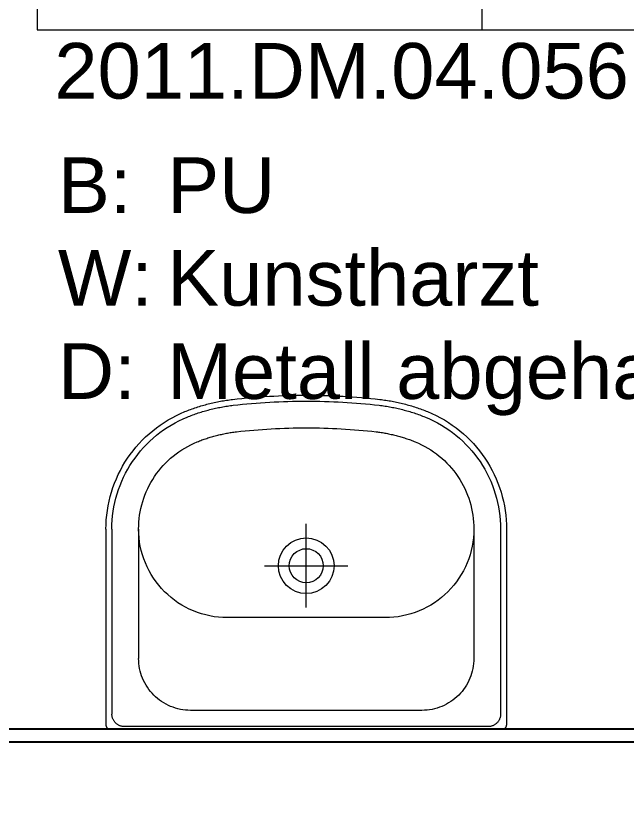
# Model space of a CAD drawing. Header units: millimetres. Extents: x -5 to 111, y -3 to 86.
# Drawn here: x 17.785 to 18.608, y 41.932 to 43.011 of the extents above; entities that cross this region are included whole.
import ezdxf

# ---------------------------------------------------------------- set-up
doc = ezdxf.new("R2010")
doc.units = ezdxf.units.MM
for name, color, linetype, lineweight in [('A1I4----E-', 92, 'Continuous', 25), ('A1M11---E-', 3, 'Continuous', 25), ('A1Z21---E-', 210, 'Continuous', 18), ('A1Z29---T-', 5, 'Continuous', 18)]:
    doc.layers.add(name, color=color, linetype=linetype, lineweight=lineweight)
doc.styles.add('ARIAL', font='ARIAL.TTF')

# ---------------------------------------------------------------- blocks, each defined once
blk = doc.blocks.new('BBL Waschtisch')
at = {"layer": 'A1I4----E-', "lineweight": 5}
for p, q in [((-0.2699, 0.2207), (-0.27, 0.2205)), ((-0.27, 0.2205), (-0.27, 0.2202)), ((-0.27, 0.2202), (-0.27, 0.22)), ((-0.27, -0.0445), (-0.27, 0.22)), ((-0.2698, 0.2215), (-0.2699, 0.2212)), ((-0.2699, 0.2212), (-0.2699, 0.221)), ((-0.2699, 0.221), (-0.2699, 0.2207)), ((-0.2697, 0.2217), (-0.2698, 0.2215)), ((-0.2696, 0.2219), (-0.2697, 0.2217)), ((-0.2695, 0.2221), (-0.2696, 0.2219)), ((-0.2694, 0.2224), (-0.2695, 0.2221)), ((-0.2693, 0.2226), (-0.2694, 0.2224)), ((-0.2692, 0.2228), (-0.2693, 0.2226)), ((-0.269, 0.223), (-0.2692, 0.2228)), ((-0.2689, 0.2232), (-0.269, 0.223)), ((-0.2687, 0.2234), (-0.2689, 0.2232)), ((-0.2685, 0.2235), (-0.2687, 0.2234)), ((-0.2684, 0.2237), (-0.2685, 0.2235)), ((-0.2682, 0.2239), (-0.2684, 0.2237)), ((-0.268, 0.224), (-0.2682, 0.2239)), ((-0.2678, 0.2242), (-0.268, 0.224)), ((-0.2676, 0.2243), (-0.2678, 0.2242)), ((-0.2674, 0.2244), (-0.2676, 0.2243)), ((-0.2671, 0.2245), (-0.2674, 0.2244)), ((-0.2669, 0.2246), (-0.2671, 0.2245)), ((-0.2667, 0.2247), (-0.2669, 0.2246)), ((-0.2665, 0.2248), (-0.2667, 0.2247)), ((-0.2662, 0.2249), (-0.2665, 0.2248)), ((-0.266, 0.2249), (-0.2662, 0.2249)), ((-0.2657, 0.2249), (-0.266, 0.2249)), ((-0.2655, 0.225), (-0.2657, 0.2249)), ((-0.2652, 0.225), (-0.2655, 0.225)), ((-0.265, 0.225), (-0.2652, 0.225)), ((-0.265, 0.225), (0.265, 0.225)), ((-0.2587, 0.2151), (-0.2581, 0.2158)), ((-0.2581, 0.2158), (-0.2576, 0.2164)), ((-0.2576, 0.2164), (-0.257, 0.217)), ((-0.257, 0.217), (-0.2564, 0.2176)), ((-0.2564, 0.2176), (-0.2558, 0.2181)), ((-0.2558, 0.2181), (-0.2551, 0.2187)), ((-0.2551, 0.2187), (-0.2544, 0.2191)), ((-0.2544, 0.2191), (-0.2537, 0.2196)), ((-0.2537, 0.2196), (-0.253, 0.22)), ((-0.253, 0.22), (-0.2523, 0.2204)), ((-0.2523, 0.2204), (-0.2515, 0.2207)), ((-0.2515, 0.2207), (-0.2507, 0.221)), ((-0.2507, 0.221), (-0.2499, 0.2213)), ((-0.2499, 0.2213), (-0.2491, 0.2215)), ((-0.2491, 0.2215), (-0.2483, 0.2217)), ((-0.2483, 0.2217), (-0.2475, 0.2218)), ((-0.2475, 0.2218), (-0.2467, 0.2219)), ((-0.2467, 0.2219), (-0.2458, 0.222)), ((-0.2458, 0.222), (-0.245, 0.222)), ((-0.245, 0.222), (0.245, 0.222)), ((0.245, 0.222), (0.2458, 0.222)), ((0.2458, 0.222), (0.2467, 0.2219)), ((0.2467, 0.2219), (0.2475, 0.2218)), ((0.2475, 0.2218), (0.2483, 0.2217)), ((0.2483, 0.2217), (0.2491, 0.2215)), ((0.2491, 0.2215), (0.2499, 0.2213)), ((0.2499, 0.2213), (0.2507, 0.221)), ((0.2507, 0.221), (0.2515, 0.2207)), ((0.2515, 0.2207), (0.2523, 0.2204)), ((0.2523, 0.2204), (0.253, 0.22)), ((0.253, 0.22), (0.2537, 0.2196)), ((0.2537, 0.2196), (0.2544, 0.2191)), ((0.2544, 0.2191), (0.2551, 0.2187)), ((0.2551, 0.2187), (0.2558, 0.2181)), ((0.2558, 0.2181), (0.2564, 0.2176)), ((0.2564, 0.2176), (0.257, 0.217)), ((0.257, 0.217), (0.2576, 0.2164)), ((0.2576, 0.2164), (0.2581, 0.2158)), ((0.2581, 0.2158), (0.2587, 0.2151)), ((0.2652, 0.225), (0.265, 0.225)), ((0.2655, 0.225), (0.2652, 0.225)), ((0.2657, 0.2249), (0.2655, 0.225)), ((0.266, 0.2249), (0.2657, 0.2249)), ((0.2662, 0.2249), (0.266, 0.2249)), ((0.2665, 0.2248), (0.2662, 0.2249)), ((0.2667, 0.2247), (0.2665, 0.2248)), ((0.2669, 0.2246), (0.2667, 0.2247)), ((0.2671, 0.2245), (0.2669, 0.2246)), ((0.2674, 0.2244), (0.2671, 0.2245)), ((0.2676, 0.2243), (0.2674, 0.2244)), ((0.2678, 0.2242), (0.2676, 0.2243)), ((0.268, 0.224), (0.2678, 0.2242)), ((0.2682, 0.2239), (0.268, 0.224)), ((0.2684, 0.2237), (0.2682, 0.2239)), ((0.2685, 0.2235), (0.2684, 0.2237)), ((0.2687, 0.2234), (0.2685, 0.2235)), ((0.2689, 0.2232), (0.2687, 0.2234)), ((0.269, 0.223), (0.2689, 0.2232)), ((0.2692, 0.2228), (0.269, 0.223)), ((0.2693, 0.2226), (0.2692, 0.2228)), ((0.2694, 0.2224), (0.2693, 0.2226)), ((0.2695, 0.2221), (0.2694, 0.2224)), ((0.2696, 0.2219), (0.2695, 0.2221)), ((0.2697, 0.2217), (0.2696, 0.2219)), ((0.2698, 0.2215), (0.2697, 0.2217)), ((0.2699, 0.2212), (0.2698, 0.2215)), ((0.2699, 0.221), (0.2699, 0.2212)), ((0.2699, 0.2207), (0.2699, 0.221)), ((0.27, 0.2205), (0.2699, 0.2207)), ((0.27, 0.2202), (0.27, 0.2205)), ((0.27, 0.22), (0.27, 0.2202)), ((0.27, -0.0445), (0.27, 0.22)), ((-0.262, 0.2058), (-0.2619, 0.2067)), ((-0.262, 0.205), (-0.262, 0.2058)), ((-0.262, -0.0445), (-0.262, 0.205)), ((-0.2619, 0.2067), (-0.2618, 0.2075)), ((-0.2618, 0.2075), (-0.2617, 0.2083)), ((-0.2617, 0.2083), (-0.2615, 0.2091)), ((-0.2615, 0.2091), (-0.2613, 0.2099)), ((-0.2613, 0.2099), (-0.261, 0.2107)), ((-0.261, 0.2107), (-0.2607, 0.2115)), ((-0.2607, 0.2115), (-0.2604, 0.2123)), ((-0.2604, 0.2123), (-0.26, 0.213)), ((-0.26, 0.213), (-0.2596, 0.2137)), ((-0.2596, 0.2137), (-0.2591, 0.2144)), ((-0.2591, 0.2144), (-0.2587, 0.2151)), ((0.2587, 0.2151), (0.2591, 0.2144)), ((0.2591, 0.2144), (0.2596, 0.2137)), ((0.2596, 0.2137), (0.26, 0.213)), ((0.26, 0.213), (0.2604, 0.2123)), ((0.2604, 0.2123), (0.2607, 0.2115)), ((0.2607, 0.2115), (0.261, 0.2107)), ((0.261, 0.2107), (0.2613, 0.2099)), ((0.2613, 0.2099), (0.2615, 0.2091)), ((0.2615, 0.2091), (0.2617, 0.2083)), ((0.2617, 0.2083), (0.2618, 0.2075)), ((0.2618, 0.2075), (0.2619, 0.2067)), ((0.2619, 0.2067), (0.262, 0.2058)), ((0.262, 0.2058), (0.262, 0.205)), ((0.262, -0.0445), (0.262, 0.205)), ((-0.27, 0.016), (-0.27, 0.203)), ((-0.1859, 0.1933), (-0.1828, 0.1947)), ((-0.1828, 0.1947), (-0.1796, 0.1959)), ((-0.1796, 0.1959), (-0.1763, 0.197)), ((-0.1763, 0.197), (-0.173, 0.1979)), ((-0.173, 0.1979), (-0.1697, 0.1987)), ((-0.1697, 0.1987), (-0.1663, 0.1992)), ((-0.1663, 0.1992), (-0.1629, 0.1997)), ((-0.1629, 0.1997), (-0.1594, 0.1999)), ((-0.1594, 0.1999), (-0.156, 0.2)), ((-0.156, 0.2), (0.156, 0.2)), ((0.156, 0.2), (0.1594, 0.1999)), ((0.1594, 0.1999), (0.1629, 0.1997)), ((0.1629, 0.1997), (0.1663, 0.1992)), ((0.1663, 0.1992), (0.1697, 0.1987)), ((0.1697, 0.1987), (0.173, 0.1979)), ((0.173, 0.1979), (0.1763, 0.197)), ((0.1763, 0.197), (0.1796, 0.1959)), ((0.1796, 0.1959), (0.1828, 0.1947)), ((0.1828, 0.1947), (0.1859, 0.1933)), ((0.27, 0.016), (0.27, 0.203)), ((-0.203, 0.1819), (-0.2004, 0.1841)), ((-0.2004, 0.1841), (-0.1977, 0.1862)), ((-0.1977, 0.1862), (-0.1949, 0.1882)), ((-0.1949, 0.1882), (-0.192, 0.19)), ((-0.192, 0.19), (-0.189, 0.1917)), ((-0.189, 0.1917), (-0.1859, 0.1933)), ((0.1859, 0.1933), (0.189, 0.1917)), ((0.189, 0.1917), (0.192, 0.19)), ((0.192, 0.19), (0.1949, 0.1882)), ((0.1949, 0.1882), (0.1977, 0.1862)), ((0.1977, 0.1862), (0.2004, 0.1841)), ((0.2004, 0.1841), (0.203, 0.1819)), ((-0.2122, 0.1717), (-0.2101, 0.1744)), ((-0.2101, 0.1744), (-0.2079, 0.177)), ((-0.2079, 0.177), (-0.2055, 0.1795)), ((-0.2055, 0.1795), (-0.203, 0.1819)), ((0.203, 0.1819), (0.2055, 0.1795)), ((0.2055, 0.1795), (0.2079, 0.177)), ((0.2079, 0.177), (0.2101, 0.1744)), ((0.2101, 0.1744), (0.2122, 0.1717)), ((-0.2193, 0.1599), (-0.2177, 0.163)), ((-0.2177, 0.163), (-0.216, 0.166)), ((-0.216, 0.166), (-0.2142, 0.1689)), ((-0.2142, 0.1689), (-0.2122, 0.1717)), ((0.2122, 0.1717), (0.2142, 0.1689)), ((0.2142, 0.1689), (0.216, 0.166)), ((0.216, 0.166), (0.2177, 0.163)), ((0.2177, 0.163), (0.2193, 0.1599)), ((-0.223, 0.1503), (-0.2219, 0.1536)), ((-0.2219, 0.1536), (-0.2207, 0.1568)), ((-0.2207, 0.1568), (-0.2193, 0.1599)), ((0.2193, 0.1599), (0.2207, 0.1568)), ((0.2207, 0.1568), (0.2219, 0.1536)), ((0.2219, 0.1536), (0.223, 0.1503)), ((-0.2257, 0.1369), (-0.2252, 0.1403)), ((-0.2252, 0.1403), (-0.2247, 0.1437)), ((-0.2247, 0.1437), (-0.2239, 0.147)), ((-0.2239, 0.147), (-0.223, 0.1503)), ((0.223, 0.1503), (0.2239, 0.147)), ((0.2239, 0.147), (0.2247, 0.1437)), ((0.2247, 0.1437), (0.2252, 0.1403)), ((0.2252, 0.1403), (0.2257, 0.1369)), ((-0.226, 0.13), (-0.2259, 0.1334)), ((-0.226, -0.0445), (-0.226, 0.13)), ((-0.2259, 0.1334), (-0.2257, 0.1369)), ((0.2257, 0.1369), (0.2259, 0.1334)), ((0.2259, 0.1334), (0.226, 0.13)), ((0.226, -0.0445), (0.226, 0.13)), ((-0.1576, 0.0635), (-0.1522, 0.0659)), ((-0.1522, 0.0659), (-0.1468, 0.068)), ((-0.1468, 0.068), (-0.1412, 0.0699)), ((-0.1412, 0.0699), (-0.1355, 0.0714)), ((-0.1355, 0.0714), (-0.1298, 0.0727)), ((-0.1298, 0.0727), (-0.124, 0.0737)), ((-0.124, 0.0737), (-0.1182, 0.0744)), ((-0.1182, 0.0744), (-0.1124, 0.0749)), ((-0.1124, 0.0749), (-0.1065, 0.075)), ((-0.1065, 0.075), (0.1065, 0.075)), ((0.1065, 0.075), (0.1124, 0.0749)), ((0.1124, 0.0749), (0.1182, 0.0744)), ((0.1182, 0.0744), (0.124, 0.0737)), ((0.124, 0.0737), (0.1298, 0.0727)), ((0.1298, 0.0727), (0.1355, 0.0714)), ((0.1355, 0.0714), (0.1412, 0.0699)), ((0.1412, 0.0699), (0.1468, 0.068)), ((0.1468, 0.068), (0.1522, 0.0659)), ((0.1522, 0.0659), (0.1576, 0.0635)), ((-0.1777, 0.0515), (-0.1729, 0.0549)), ((-0.1729, 0.0549), (-0.1679, 0.058)), ((-0.1679, 0.058), (-0.1628, 0.0609)), ((-0.1628, 0.0609), (-0.1576, 0.0635)), ((0, 0.0612), (0, -0.0513)), ((0.1576, 0.0635), (0.1628, 0.0609)), ((0.1628, 0.0609), (0.1679, 0.058)), ((0.1679, 0.058), (0.1729, 0.0549)), ((0.1729, 0.0549), (0.1777, 0.0515)), ((-0.191, 0.04), (-0.1868, 0.044)), ((-0.1868, 0.044), (-0.1823, 0.0479)), ((-0.1823, 0.0479), (-0.1777, 0.0515)), ((0.1777, 0.0515), (0.1823, 0.0479)), ((0.1823, 0.0479), (0.1868, 0.044)), ((0.1868, 0.044), (0.191, 0.04)), ((-0.1989, 0.0313), (-0.195, 0.0358)), ((-0.195, 0.0358), (-0.191, 0.04)), ((-0.0265, 0.0315), (-0.0208, 0.0362)), ((-0.0265, 0.0315), (-0.0208, 0.0362)), ((-0.0208, 0.0362), (-0.0144, 0.0396)), ((-0.0208, 0.0362), (-0.0144, 0.0396)), ((-0.0144, 0.0396), (-0.0073, 0.0418)), ((-0.0144, 0.0396), (-0.0073, 0.0418)), ((-0.0073, 0.0418), (0, 0.0425)), ((-0.0073, 0.0418), (0, 0.0425)), ((0, 0.0425), (0.0073, 0.0418)), ((0, 0.0425), (0.0073, 0.0418)), ((0.0073, 0.0418), (0.0144, 0.0396)), ((0.0073, 0.0418), (0.0144, 0.0396)), ((0.0144, 0.0396), (0.0208, 0.0362)), ((0.0144, 0.0396), (0.0208, 0.0362)), ((0.0208, 0.0362), (0.0265, 0.0315)), ((0.0208, 0.0362), (0.0265, 0.0315)), ((0.191, 0.04), (0.195, 0.0358)), ((0.195, 0.0358), (0.1989, 0.0313)), ((-0.209, 0.0169), (-0.2059, 0.0219)), ((-0.2059, 0.0219), (-0.2025, 0.0267)), ((-0.2025, 0.0267), (-0.1989, 0.0313)), ((-0.0346, 0.0194), (-0.0312, 0.0258)), ((-0.0346, 0.0194), (-0.0312, 0.0258)), ((-0.0312, 0.0258), (-0.0265, 0.0315)), ((-0.0312, 0.0258), (-0.0265, 0.0315)), ((-0.0163, 0.0213), (-0.0128, 0.0241)), ((-0.0163, 0.0213), (-0.0128, 0.0241)), ((-0.0128, 0.0241), (-0.0088, 0.0262)), ((-0.0128, 0.0241), (-0.0088, 0.0262)), ((-0.0088, 0.0262), (-0.0045, 0.0276)), ((-0.0088, 0.0262), (-0.0045, 0.0276)), ((-0.0045, 0.0276), (0, 0.028)), ((-0.0045, 0.0276), (0, 0.028)), ((0, 0.028), (0.0045, 0.0276)), ((0, 0.028), (0.0045, 0.0276)), ((0.0045, 0.0276), (0.0088, 0.0262)), ((0.0045, 0.0276), (0.0088, 0.0262)), ((0.0088, 0.0262), (0.0128, 0.0241)), ((0.0088, 0.0262), (0.0128, 0.0241)), ((0.0128, 0.0241), (0.0163, 0.0213)), ((0.0128, 0.0241), (0.0163, 0.0213)), ((0.0265, 0.0315), (0.0312, 0.0258)), ((0.0265, 0.0315), (0.0312, 0.0258)), ((0.0312, 0.0258), (0.0346, 0.0194)), ((0.0312, 0.0258), (0.0346, 0.0194)), ((0.1989, 0.0313), (0.2025, 0.0267)), ((0.2025, 0.0267), (0.2059, 0.0219)), ((0.2059, 0.0219), (0.209, 0.0169)), ((-0.2145, 0.0066), (-0.2119, 0.0118)), ((-0.2119, 0.0118), (-0.209, 0.0169)), ((-0.0375, 0.005), (-0.0368, 0.0123)), ((-0.0375, 0.005), (-0.0368, 0.0123)), ((-0.0368, 0.0123), (-0.0346, 0.0194)), ((-0.0368, 0.0123), (-0.0346, 0.0194)), ((-0.0226, 0.0095), (-0.0212, 0.0138)), ((-0.0226, 0.0095), (-0.0212, 0.0138)), ((-0.0212, 0.0138), (-0.0191, 0.0178)), ((-0.0212, 0.0138), (-0.0191, 0.0178)), ((-0.0191, 0.0178), (-0.0163, 0.0213)), ((-0.0191, 0.0178), (-0.0163, 0.0213)), ((0.0163, 0.0213), (0.0191, 0.0178)), ((0.0163, 0.0213), (0.0191, 0.0178)), ((0.0191, 0.0178), (0.0212, 0.0138)), ((0.0191, 0.0178), (0.0212, 0.0138)), ((0.0212, 0.0138), (0.0226, 0.0095)), ((0.0212, 0.0138), (0.0226, 0.0095)), ((0.0346, 0.0194), (0.0368, 0.0123)), ((0.0346, 0.0194), (0.0368, 0.0123)), ((0.0368, 0.0123), (0.0375, 0.005)), ((0.0368, 0.0123), (0.0375, 0.005)), ((0.209, 0.0169), (0.2119, 0.0118)), ((0.2119, 0.0118), (0.2145, 0.0066)), ((-0.219, -0.0042), (-0.2169, 0.0012)), ((-0.2169, 0.0012), (-0.2145, 0.0066)), ((0.0563, 0.005), (-0.0562, 0.005)), ((-0.0368, -0.0023), (-0.0375, 0.005)), ((-0.0368, -0.0023), (-0.0375, 0.005)), ((-0.023, 0.005), (-0.0226, 0.0095)), ((-0.023, 0.005), (-0.0226, 0.0095)), ((-0.0226, 0.0005), (-0.023, 0.005)), ((-0.0226, 0.0005), (-0.023, 0.005)), ((-0.0212, -0.0038), (-0.0226, 0.0005)), ((-0.0212, -0.0038), (-0.0226, 0.0005)), ((0.0226, 0.0005), (0.0212, -0.0038)), ((0.0226, 0.0005), (0.0212, -0.0038)), ((0.0226, 0.0095), (0.023, 0.005)), ((0.0226, 0.0095), (0.023, 0.005)), ((0.023, 0.005), (0.0226, 0.0005)), ((0.023, 0.005), (0.0226, 0.0005)), ((0.0375, 0.005), (0.0368, -0.0023)), ((0.0375, 0.005), (0.0368, -0.0023)), ((0.2145, 0.0066), (0.2169, 0.0012)), ((0.2169, 0.0012), (0.219, -0.0042)), ((-0.2224, -0.0155), (-0.2209, -0.0098)), ((-0.2209, -0.0098), (-0.219, -0.0042)), ((-0.0346, -0.0094), (-0.0368, -0.0023)), ((-0.0346, -0.0094), (-0.0368, -0.0023)), ((-0.0312, -0.0158), (-0.0346, -0.0094)), ((-0.0312, -0.0158), (-0.0346, -0.0094)), ((-0.0191, -0.0078), (-0.0212, -0.0038)), ((-0.0191, -0.0078), (-0.0212, -0.0038)), ((-0.0163, -0.0113), (-0.0191, -0.0078)), ((-0.0163, -0.0113), (-0.0191, -0.0078)), ((0.0191, -0.0078), (0.0163, -0.0113)), ((0.0191, -0.0078), (0.0163, -0.0113)), ((0.0212, -0.0038), (0.0191, -0.0078)), ((0.0212, -0.0038), (0.0191, -0.0078)), ((0.0346, -0.0094), (0.0312, -0.0158)), ((0.0346, -0.0094), (0.0312, -0.0158)), ((0.0368, -0.0023), (0.0346, -0.0094)), ((0.0368, -0.0023), (0.0346, -0.0094)), ((0.219, -0.0042), (0.2209, -0.0098)), ((0.2209, -0.0098), (0.2224, -0.0155)), ((-0.2247, -0.027), (-0.2237, -0.0212)), ((-0.2237, -0.0212), (-0.2224, -0.0155)), ((-0.0265, -0.0215), (-0.0312, -0.0158)), ((-0.0265, -0.0215), (-0.0312, -0.0158)), ((-0.0208, -0.0262), (-0.0265, -0.0215)), ((-0.0208, -0.0262), (-0.0265, -0.0215)), ((-0.0128, -0.0141), (-0.0163, -0.0113)), ((-0.0128, -0.0141), (-0.0163, -0.0113)), ((-0.0088, -0.0162), (-0.0128, -0.0141)), ((-0.0088, -0.0162), (-0.0128, -0.0141)), ((-0.0045, -0.0176), (-0.0088, -0.0162)), ((-0.0045, -0.0176), (-0.0088, -0.0162)), ((0, -0.018), (-0.0045, -0.0176)), ((0, -0.018), (-0.0045, -0.0176)), ((0.0045, -0.0176), (0, -0.018)), ((0.0045, -0.0176), (0, -0.018)), ((0.0088, -0.0162), (0.0045, -0.0176)), ((0.0088, -0.0162), (0.0045, -0.0176)), ((0.0128, -0.0141), (0.0088, -0.0162)), ((0.0128, -0.0141), (0.0088, -0.0162)), ((0.0163, -0.0113), (0.0128, -0.0141)), ((0.0163, -0.0113), (0.0128, -0.0141)), ((0.0265, -0.0215), (0.0208, -0.0262)), ((0.0265, -0.0215), (0.0208, -0.0262)), ((0.0312, -0.0158), (0.0265, -0.0215)), ((0.0312, -0.0158), (0.0265, -0.0215)), ((0.2224, -0.0155), (0.2237, -0.0212)), ((0.2237, -0.0212), (0.2247, -0.027)), ((-0.2254, -0.0328), (-0.2247, -0.027)), ((-0.0144, -0.0296), (-0.0208, -0.0262)), ((-0.0144, -0.0296), (-0.0208, -0.0262)), ((-0.0073, -0.0318), (-0.0144, -0.0296)), ((-0.0073, -0.0318), (-0.0144, -0.0296)), ((0, -0.0325), (-0.0073, -0.0318)), ((0, -0.0325), (-0.0073, -0.0318)), ((0.0073, -0.0318), (0, -0.0325)), ((0.0073, -0.0318), (0, -0.0325)), ((0.0144, -0.0296), (0.0073, -0.0318)), ((0.0144, -0.0296), (0.0073, -0.0318)), ((0.0208, -0.0262), (0.0144, -0.0296)), ((0.0208, -0.0262), (0.0144, -0.0296)), ((0.2247, -0.027), (0.2254, -0.0328)), ((-0.226, -0.0445), (-0.2259, -0.0386)), ((-0.2259, -0.0386), (-0.2254, -0.0328)), ((0.2254, -0.0328), (0.2259, -0.0386)), ((0.2259, -0.0386), (0.226, -0.0445)), ((-0.2699, -0.0508), (-0.27, -0.0445)), ((-0.2695, -0.0571), (-0.2699, -0.0508)), ((-0.2619, -0.0505), (-0.262, -0.0445)), ((-0.2616, -0.0565), (-0.2619, -0.0505)), ((-0.2259, -0.0492), (-0.226, -0.0445)), ((-0.2257, -0.0539), (-0.2259, -0.0492)), ((-0.2252, -0.0586), (-0.2257, -0.0539)), ((0.2257, -0.0539), (0.2252, -0.0586)), ((0.2259, -0.0492), (0.2257, -0.0539)), ((0.226, -0.0445), (0.2259, -0.0492)), ((0.2619, -0.0505), (0.2616, -0.0565)), ((0.262, -0.0445), (0.2619, -0.0505)), ((0.2699, -0.0508), (0.2695, -0.0571)), ((0.27, -0.0445), (0.2699, -0.0508)), ((-0.2689, -0.0634), (-0.2695, -0.0571)), ((-0.2681, -0.0697), (-0.2689, -0.0634)), ((-0.261, -0.0625), (-0.2616, -0.0565)), ((-0.2602, -0.0685), (-0.261, -0.0625)), ((-0.2246, -0.0632), (-0.2252, -0.0586)), ((-0.2238, -0.0678), (-0.2246, -0.0632)), ((0.2246, -0.0632), (0.2238, -0.0678)), ((0.2252, -0.0586), (0.2246, -0.0632)), ((0.261, -0.0625), (0.2602, -0.0685)), ((0.2616, -0.0565), (0.261, -0.0625)), ((0.2689, -0.0634), (0.2681, -0.0697)), ((0.2695, -0.0571), (0.2689, -0.0634)), ((-0.2671, -0.0759), (-0.2681, -0.0697)), ((-0.2592, -0.0745), (-0.2602, -0.0685)), ((-0.258, -0.0804), (-0.2592, -0.0745)), ((-0.2229, -0.0724), (-0.2238, -0.0678)), ((-0.2218, -0.077), (-0.2229, -0.0724)), ((0.2229, -0.0724), (0.2218, -0.077)), ((0.2238, -0.0678), (0.2229, -0.0724)), ((0.2592, -0.0745), (0.258, -0.0804)), ((0.2602, -0.0685), (0.2592, -0.0745)), ((0.2681, -0.0697), (0.2671, -0.0759)), ((-0.2658, -0.0821), (-0.2671, -0.0759)), ((-0.2643, -0.0883), (-0.2658, -0.0821)), ((-0.2566, -0.0862), (-0.258, -0.0804)), ((-0.2549, -0.092), (-0.2566, -0.0862)), ((-0.2205, -0.0815), (-0.2218, -0.077)), ((-0.219, -0.086), (-0.2205, -0.0815)), ((-0.2174, -0.0904), (-0.219, -0.086)), ((0.219, -0.086), (0.2174, -0.0904)), ((0.2205, -0.0815), (0.219, -0.086)), ((0.2218, -0.077), (0.2205, -0.0815)), ((0.2566, -0.0862), (0.2549, -0.092)), ((0.258, -0.0804), (0.2566, -0.0862)), ((0.2658, -0.0821), (0.2643, -0.0883)), ((0.2671, -0.0759), (0.2658, -0.0821)), ((-0.2626, -0.0944), (-0.2643, -0.0883)), ((-0.2606, -0.1004), (-0.2626, -0.0944)), ((-0.2531, -0.0977), (-0.2549, -0.092)), ((-0.2156, -0.0947), (-0.2174, -0.0904)), ((-0.2137, -0.099), (-0.2156, -0.0947)), ((0.2156, -0.0947), (0.2137, -0.099)), ((0.2174, -0.0904), (0.2156, -0.0947)), ((0.2549, -0.092), (0.2531, -0.0977)), ((0.2626, -0.0944), (0.2606, -0.1004)), ((0.2643, -0.0883), (0.2626, -0.0944)), ((-0.2584, -0.1063), (-0.2606, -0.1004)), ((-0.256, -0.1122), (-0.2584, -0.1063)), ((-0.251, -0.1034), (-0.2531, -0.0977)), ((-0.2487, -0.109), (-0.251, -0.1034)), ((-0.2116, -0.1032), (-0.2137, -0.099)), ((-0.2094, -0.1073), (-0.2116, -0.1032)), ((-0.207, -0.1114), (-0.2094, -0.1073)), ((0.2094, -0.1073), (0.207, -0.1114)), ((0.2116, -0.1032), (0.2094, -0.1073)), ((0.2137, -0.099), (0.2116, -0.1032)), ((0.251, -0.1034), (0.2487, -0.109)), ((0.2531, -0.0977), (0.251, -0.1034)), ((0.2584, -0.1063), (0.256, -0.1122)), ((0.2606, -0.1004), (0.2584, -0.1063)), ((-0.2534, -0.1179), (-0.256, -0.1122)), ((-0.2506, -0.1236), (-0.2534, -0.1179)), ((-0.2462, -0.1145), (-0.2487, -0.109)), ((-0.2435, -0.1199), (-0.2462, -0.1145)), ((-0.2044, -0.1153), (-0.207, -0.1114)), ((-0.2017, -0.1192), (-0.2044, -0.1153)), ((0.2044, -0.1153), (0.2017, -0.1192)), ((0.207, -0.1114), (0.2044, -0.1153)), ((0.2462, -0.1145), (0.2435, -0.1199)), ((0.2487, -0.109), (0.2462, -0.1145)), ((0.2534, -0.1179), (0.2506, -0.1236)), ((0.256, -0.1122), (0.2534, -0.1179)), ((-0.2476, -0.1291), (-0.2506, -0.1236)), ((-0.2444, -0.1346), (-0.2476, -0.1291)), ((-0.2406, -0.1252), (-0.2435, -0.1199)), ((-0.2376, -0.1303), (-0.2406, -0.1252)), ((-0.1989, -0.1229), (-0.2017, -0.1192)), ((-0.1959, -0.1266), (-0.1989, -0.1229)), ((-0.1928, -0.1301), (-0.1959, -0.1266)), ((0.1959, -0.1266), (0.1928, -0.1301)), ((0.1989, -0.1229), (0.1959, -0.1266)), ((0.2017, -0.1192), (0.1989, -0.1229)), ((0.2406, -0.1252), (0.2376, -0.1303)), ((0.2435, -0.1199), (0.2406, -0.1252)), ((0.2476, -0.1291), (0.2444, -0.1346)), ((0.2506, -0.1236), (0.2476, -0.1291)), ((-0.2409, -0.1399), (-0.2444, -0.1346)), ((-0.2373, -0.1451), (-0.2409, -0.1399)), ((-0.2343, -0.1354), (-0.2376, -0.1303)), ((-0.2308, -0.1403), (-0.2343, -0.1354)), ((-0.1896, -0.1335), (-0.1928, -0.1301)), ((-0.1862, -0.1368), (-0.1896, -0.1335)), ((-0.1828, -0.14), (-0.1862, -0.1368)), ((-0.1792, -0.143), (-0.1828, -0.14)), ((0.1828, -0.14), (0.1792, -0.143)), ((0.1862, -0.1368), (0.1828, -0.14)), ((0.1896, -0.1335), (0.1862, -0.1368)), ((0.1928, -0.1301), (0.1896, -0.1335)), ((0.2343, -0.1354), (0.2308, -0.1403)), ((0.2376, -0.1303), (0.2343, -0.1354)), ((0.2409, -0.1399), (0.2373, -0.1451)), ((0.2444, -0.1346), (0.2409, -0.1399)), ((-0.2335, -0.1501), (-0.2373, -0.1451)), ((-0.2295, -0.155), (-0.2335, -0.1501)), ((-0.2272, -0.1452), (-0.2308, -0.1403)), ((-0.2234, -0.1498), (-0.2272, -0.1452)), ((-0.2194, -0.1544), (-0.2234, -0.1498)), ((-0.1755, -0.1459), (-0.1792, -0.143)), ((-0.1717, -0.1486), (-0.1755, -0.1459)), ((-0.1678, -0.1513), (-0.1717, -0.1486)), ((0.1717, -0.1486), (0.1678, -0.1513)), ((0.1755, -0.1459), (0.1717, -0.1486)), ((0.1792, -0.143), (0.1755, -0.1459)), ((0.2234, -0.1498), (0.2194, -0.1544)), ((0.2272, -0.1452), (0.2234, -0.1498)), ((0.2308, -0.1403), (0.2272, -0.1452)), ((0.2335, -0.1501), (0.2295, -0.155)), ((0.2373, -0.1451), (0.2335, -0.1501)), ((-0.2253, -0.1597), (-0.2295, -0.155)), ((-0.221, -0.1643), (-0.2253, -0.1597)), ((-0.2153, -0.1587), (-0.2194, -0.1544)), ((-0.211, -0.163), (-0.2153, -0.1587)), ((-0.1638, -0.1537), (-0.1678, -0.1513)), ((-0.1597, -0.156), (-0.1638, -0.1537)), ((-0.1556, -0.1582), (-0.1597, -0.156)), ((-0.1513, -0.1602), (-0.1556, -0.1582)), ((-0.147, -0.1621), (-0.1513, -0.1602)), ((0.1513, -0.1602), (0.147, -0.1621)), ((0.1556, -0.1582), (0.1513, -0.1602)), ((0.1597, -0.156), (0.1556, -0.1582)), ((0.1638, -0.1537), (0.1597, -0.156)), ((0.1678, -0.1513), (0.1638, -0.1537)), ((0.2153, -0.1587), (0.211, -0.163)), ((0.2194, -0.1544), (0.2153, -0.1587)), ((0.2253, -0.1597), (0.221, -0.1643)), ((0.2295, -0.155), (0.2253, -0.1597)), ((-0.2165, -0.1688), (-0.221, -0.1643)), ((-0.2118, -0.173), (-0.2165, -0.1688)), ((-0.2065, -0.167), (-0.211, -0.163)), ((-0.2019, -0.1709), (-0.2065, -0.167)), ((-0.1972, -0.1746), (-0.2019, -0.1709)), ((-0.1454, -0.1627), (-0.147, -0.1621)), ((-0.1438, -0.1633), (-0.1454, -0.1627)), ((-0.1422, -0.164), (-0.1438, -0.1633)), ((-0.1406, -0.1646), (-0.1422, -0.164)), ((-0.139, -0.1651), (-0.1406, -0.1646)), ((-0.1374, -0.1657), (-0.139, -0.1651)), ((-0.1358, -0.1663), (-0.1374, -0.1657)), ((-0.1342, -0.1668), (-0.1358, -0.1663)), ((-0.1326, -0.1673), (-0.1342, -0.1668)), ((-0.1309, -0.1679), (-0.1326, -0.1673)), ((-0.1293, -0.1684), (-0.1309, -0.1679)), ((-0.1277, -0.1688), (-0.1293, -0.1684)), ((-0.126, -0.1693), (-0.1277, -0.1688)), ((-0.1244, -0.1698), (-0.126, -0.1693)), ((-0.1227, -0.1702), (-0.1244, -0.1698)), ((-0.1211, -0.1706), (-0.1227, -0.1702)), ((-0.1194, -0.1711), (-0.1211, -0.1706)), ((-0.1178, -0.1715), (-0.1194, -0.1711)), ((-0.1161, -0.1719), (-0.1178, -0.1715)), ((-0.1144, -0.1722), (-0.1161, -0.1719)), ((-0.1128, -0.1726), (-0.1144, -0.1722)), ((-0.1111, -0.1729), (-0.1128, -0.1726)), ((0.1128, -0.1726), (0.1111, -0.1729)), ((0.1144, -0.1722), (0.1128, -0.1726)), ((0.1161, -0.1719), (0.1144, -0.1722)), ((0.1178, -0.1715), (0.1161, -0.1719)), ((0.1194, -0.1711), (0.1178, -0.1715)), ((0.1211, -0.1706), (0.1194, -0.1711)), ((0.1227, -0.1702), (0.1211, -0.1706)), ((0.1244, -0.1698), (0.1227, -0.1702)), ((0.126, -0.1693), (0.1244, -0.1698)), ((0.1277, -0.1688), (0.126, -0.1693)), ((0.1293, -0.1684), (0.1277, -0.1688)), ((0.1309, -0.1679), (0.1293, -0.1684)), ((0.1326, -0.1673), (0.1309, -0.1679)), ((0.1342, -0.1668), (0.1326, -0.1673)), ((0.1358, -0.1663), (0.1342, -0.1668)), ((0.1374, -0.1657), (0.1358, -0.1663)), ((0.139, -0.1651), (0.1374, -0.1657)), ((0.1406, -0.1646), (0.139, -0.1651)), ((0.1422, -0.164), (0.1406, -0.1646)), ((0.1438, -0.1633), (0.1422, -0.164)), ((0.1454, -0.1627), (0.1438, -0.1633)), ((0.147, -0.1621), (0.1454, -0.1627)), ((0.2019, -0.1709), (0.1972, -0.1746)), ((0.2065, -0.167), (0.2019, -0.1709)), ((0.211, -0.163), (0.2065, -0.167)), ((0.2165, -0.1688), (0.2118, -0.173)), ((0.221, -0.1643), (0.2165, -0.1688)), ((-0.207, -0.1771), (-0.2118, -0.173)), ((-0.202, -0.181), (-0.207, -0.1771)), ((-0.1969, -0.1847), (-0.202, -0.181)), ((-0.1923, -0.1782), (-0.1972, -0.1746)), ((-0.1873, -0.1815), (-0.1923, -0.1782)), ((-0.1822, -0.1847), (-0.1873, -0.1815)), ((-0.1094, -0.1733), (-0.1111, -0.1729)), ((-0.1077, -0.1736), (-0.1094, -0.1733)), ((-0.1061, -0.1739), (-0.1077, -0.1736)), ((-0.1044, -0.1742), (-0.1061, -0.1739)), ((-0.1027, -0.1745), (-0.1044, -0.1742)), ((-0.101, -0.1747), (-0.1027, -0.1745)), ((-0.0993, -0.175), (-0.101, -0.1747)), ((-0.0976, -0.1752), (-0.0993, -0.175)), ((-0.0959, -0.1754), (-0.0976, -0.1752)), ((-0.0942, -0.1756), (-0.0959, -0.1754)), ((-0.0884, -0.1763), (-0.0943, -0.1756)), ((-0.0825, -0.1769), (-0.0884, -0.1763)), ((-0.0766, -0.1774), (-0.0825, -0.1769)), ((-0.0708, -0.178), (-0.0766, -0.1774)), ((-0.0649, -0.1784), (-0.0708, -0.178)), ((-0.059, -0.1789), (-0.0649, -0.1784)), ((-0.0531, -0.1793), (-0.059, -0.1789)), ((-0.0472, -0.1796), (-0.0531, -0.1793)), ((-0.0413, -0.18), (-0.0472, -0.1796)), ((-0.0354, -0.1802), (-0.0413, -0.18)), ((-0.0295, -0.1805), (-0.0354, -0.1802)), ((-0.0236, -0.1807), (-0.0295, -0.1805)), ((-0.0177, -0.1808), (-0.0236, -0.1807)), ((-0.0118, -0.1809), (-0.0177, -0.1808)), ((-0.0059, -0.181), (-0.0118, -0.1809)), ((0, -0.181), (-0.0059, -0.181)), ((0.0059, -0.181), (0, -0.181)), ((0.0118, -0.1809), (0.0059, -0.181)), ((0.0177, -0.1808), (0.0118, -0.1809)), ((0.0236, -0.1807), (0.0177, -0.1808)), ((0.0295, -0.1805), (0.0236, -0.1807)), ((0.0354, -0.1802), (0.0295, -0.1805)), ((0.0413, -0.18), (0.0354, -0.1802)), ((0.0472, -0.1797), (0.0413, -0.18)), ((0.0531, -0.1793), (0.0472, -0.1797)), ((0.0589, -0.1789), (0.0531, -0.1793)), ((0.0648, -0.1785), (0.0589, -0.1789)), ((0.0707, -0.178), (0.0648, -0.1785)), ((0.0766, -0.1774), (0.0707, -0.178)), ((0.0825, -0.1769), (0.0766, -0.1774)), ((0.0883, -0.1763), (0.0825, -0.1769)), ((0.0942, -0.1756), (0.0883, -0.1763)), ((0.0959, -0.1754), (0.0942, -0.1756)), ((0.0976, -0.1752), (0.0959, -0.1754)), ((0.0993, -0.175), (0.0976, -0.1752)), ((0.101, -0.1747), (0.0993, -0.175)), ((0.1027, -0.1745), (0.101, -0.1747)), ((0.1044, -0.1742), (0.1027, -0.1745)), ((0.1061, -0.1739), (0.1044, -0.1742)), ((0.1077, -0.1736), (0.1061, -0.1739)), ((0.1094, -0.1733), (0.1077, -0.1736)), ((0.1111, -0.1729), (0.1094, -0.1733)), ((0.1873, -0.1815), (0.1822, -0.1847)), ((0.1923, -0.1782), (0.1873, -0.1815)), ((0.1972, -0.1746), (0.1923, -0.1782)), ((0.202, -0.181), (0.1969, -0.1847)), ((0.207, -0.1771), (0.202, -0.181)), ((0.2118, -0.173), (0.207, -0.1771)), ((-0.1916, -0.1882), (-0.1969, -0.1847)), ((-0.1862, -0.1916), (-0.1916, -0.1882)), ((-0.1808, -0.1947), (-0.1862, -0.1916)), ((-0.1769, -0.1877), (-0.1822, -0.1847)), ((-0.1716, -0.1904), (-0.1769, -0.1877)), ((-0.1661, -0.193), (-0.1716, -0.1904)), ((-0.1606, -0.1954), (-0.1661, -0.193)), ((0.1661, -0.193), (0.1606, -0.1954)), ((0.1716, -0.1904), (0.1661, -0.193)), ((0.1769, -0.1877), (0.1716, -0.1904)), ((0.1822, -0.1847), (0.1769, -0.1877)), ((0.1862, -0.1916), (0.1808, -0.1947)), ((0.1916, -0.1882), (0.1862, -0.1916)), ((0.1969, -0.1847), (0.1916, -0.1882)), ((-0.1751, -0.1976), (-0.1808, -0.1947)), ((-0.1694, -0.2003), (-0.1751, -0.1976)), ((-0.1636, -0.2028), (-0.1694, -0.2003)), ((-0.1617, -0.2036), (-0.1636, -0.2028)), ((-0.1598, -0.2044), (-0.1617, -0.2036)), ((-0.1587, -0.1962), (-0.1606, -0.1954)), ((-0.1578, -0.2051), (-0.1598, -0.2044)), ((-0.1569, -0.1969), (-0.1587, -0.1962)), ((-0.155, -0.1976), (-0.1569, -0.1969)), ((-0.1531, -0.1983), (-0.155, -0.1976)), ((-0.1512, -0.199), (-0.1531, -0.1983)), ((-0.1493, -0.1997), (-0.1512, -0.199)), ((-0.1474, -0.2003), (-0.1493, -0.1997)), ((-0.1455, -0.201), (-0.1474, -0.2003)), ((-0.1436, -0.2016), (-0.1455, -0.201)), ((-0.1416, -0.2022), (-0.1436, -0.2016)), ((-0.1397, -0.2028), (-0.1416, -0.2022)), ((-0.1378, -0.2034), (-0.1397, -0.2028)), ((-0.1358, -0.2039), (-0.1378, -0.2034)), ((-0.1339, -0.2045), (-0.1358, -0.2039)), ((-0.132, -0.205), (-0.1339, -0.2045)), ((0.1339, -0.2045), (0.132, -0.205)), ((0.1358, -0.2039), (0.1339, -0.2045)), ((0.1378, -0.2034), (0.1358, -0.2039)), ((0.1397, -0.2028), (0.1378, -0.2034)), ((0.1416, -0.2022), (0.1397, -0.2028)), ((0.1436, -0.2016), (0.1416, -0.2022)), ((0.1455, -0.201), (0.1436, -0.2016)), ((0.1474, -0.2003), (0.1455, -0.201)), ((0.1493, -0.1997), (0.1474, -0.2003)), ((0.1512, -0.199), (0.1493, -0.1997)), ((0.1531, -0.1983), (0.1512, -0.199)), ((0.155, -0.1976), (0.1531, -0.1983)), ((0.1569, -0.1969), (0.155, -0.1976)), ((0.1587, -0.1962), (0.1569, -0.1969)), ((0.1598, -0.2044), (0.1578, -0.2051)), ((0.1606, -0.1954), (0.1587, -0.1962)), ((0.1617, -0.2036), (0.1598, -0.2044)), ((0.1636, -0.2028), (0.1617, -0.2036)), ((0.1694, -0.2003), (0.1636, -0.2028)), ((0.1751, -0.1976), (0.1694, -0.2003)), ((0.1808, -0.1947), (0.1751, -0.1976)), ((-0.1559, -0.2058), (-0.1578, -0.2051)), ((-0.1539, -0.2065), (-0.1559, -0.2058)), ((-0.1519, -0.2072), (-0.1539, -0.2065)), ((-0.15, -0.2079), (-0.1519, -0.2072)), ((-0.148, -0.2086), (-0.15, -0.2079)), ((-0.146, -0.2092), (-0.148, -0.2086)), ((-0.144, -0.2099), (-0.146, -0.2092)), ((-0.142, -0.2105), (-0.144, -0.2099)), ((-0.14, -0.2111), (-0.142, -0.2105)), ((-0.138, -0.2116), (-0.14, -0.2111)), ((-0.136, -0.2122), (-0.138, -0.2116)), ((-0.134, -0.2127), (-0.136, -0.2122)), ((-0.132, -0.2133), (-0.134, -0.2127)), ((-0.13, -0.2055), (-0.132, -0.205)), ((-0.13, -0.2138), (-0.132, -0.2133)), ((-0.1281, -0.206), (-0.13, -0.2055)), ((-0.128, -0.2143), (-0.13, -0.2138)), ((-0.1261, -0.2065), (-0.1281, -0.206)), ((-0.1259, -0.2147), (-0.128, -0.2143)), ((-0.1241, -0.2069), (-0.1261, -0.2065)), ((-0.1239, -0.2152), (-0.1259, -0.2147)), ((-0.1222, -0.2074), (-0.1241, -0.2069)), ((-0.1219, -0.2156), (-0.1239, -0.2152)), ((-0.1202, -0.2078), (-0.1222, -0.2074)), ((-0.1198, -0.2161), (-0.1219, -0.2156)), ((-0.1182, -0.2082), (-0.1202, -0.2078)), ((-0.1163, -0.2086), (-0.1182, -0.2082)), ((-0.1143, -0.209), (-0.1163, -0.2086)), ((-0.1123, -0.2093), (-0.1143, -0.209)), ((-0.1103, -0.2097), (-0.1123, -0.2093)), ((-0.1083, -0.21), (-0.1103, -0.2097)), ((-0.1063, -0.2103), (-0.1083, -0.21)), ((-0.1043, -0.2106), (-0.1063, -0.2103)), ((-0.1023, -0.2109), (-0.1043, -0.2106)), ((-0.1003, -0.2111), (-0.1023, -0.2109)), ((-0.0983, -0.2114), (-0.1003, -0.2111)), ((-0.0922, -0.2121), (-0.0984, -0.2114)), ((-0.0861, -0.2127), (-0.0922, -0.2121)), ((-0.08, -0.2133), (-0.0861, -0.2127)), ((-0.0738, -0.2138), (-0.08, -0.2133)), ((-0.0677, -0.2143), (-0.0738, -0.2138)), ((-0.0616, -0.2148), (-0.0677, -0.2143)), ((-0.0554, -0.2152), (-0.0616, -0.2148)), ((-0.0493, -0.2156), (-0.0554, -0.2152)), ((-0.0431, -0.2159), (-0.0493, -0.2156)), ((0.0492, -0.2156), (0.0431, -0.2159)), ((0.0554, -0.2152), (0.0492, -0.2156)), ((0.0615, -0.2148), (0.0554, -0.2152)), ((0.0677, -0.2143), (0.0615, -0.2148)), ((0.0738, -0.2138), (0.0677, -0.2143)), ((0.0799, -0.2133), (0.0738, -0.2138)), ((0.0861, -0.2127), (0.0799, -0.2133)), ((0.0922, -0.2121), (0.0861, -0.2127)), ((0.0983, -0.2114), (0.0922, -0.2121)), ((0.1003, -0.2111), (0.0983, -0.2114)), ((0.1023, -0.2109), (0.1003, -0.2111)), ((0.1043, -0.2106), (0.1023, -0.2109)), ((0.1063, -0.2103), (0.1043, -0.2106)), ((0.1083, -0.21), (0.1063, -0.2103)), ((0.1103, -0.2097), (0.1083, -0.21)), ((0.1123, -0.2093), (0.1103, -0.2097)), ((0.1143, -0.209), (0.1123, -0.2093)), ((0.1163, -0.2086), (0.1143, -0.209)), ((0.1182, -0.2082), (0.1163, -0.2086)), ((0.1202, -0.2078), (0.1182, -0.2082)), ((0.1219, -0.2156), (0.1198, -0.2161)), ((0.1222, -0.2074), (0.1202, -0.2078)), ((0.1239, -0.2152), (0.1219, -0.2156)), ((0.1241, -0.2069), (0.1222, -0.2074)), ((0.1259, -0.2147), (0.1239, -0.2152)), ((0.1261, -0.2065), (0.1241, -0.2069)), ((0.128, -0.2143), (0.1259, -0.2147)), ((0.1281, -0.206), (0.1261, -0.2065)), ((0.13, -0.2138), (0.128, -0.2143)), ((0.13, -0.2055), (0.1281, -0.206)), ((0.132, -0.205), (0.13, -0.2055)), ((0.132, -0.2133), (0.13, -0.2138)), ((0.134, -0.2127), (0.132, -0.2133)), ((0.136, -0.2122), (0.134, -0.2127)), ((0.138, -0.2116), (0.136, -0.2122)), ((0.14, -0.2111), (0.138, -0.2116)), ((0.142, -0.2105), (0.14, -0.2111)), ((0.144, -0.2099), (0.142, -0.2105)), ((0.146, -0.2092), (0.144, -0.2099)), ((0.148, -0.2086), (0.146, -0.2092)), ((0.15, -0.2079), (0.148, -0.2086)), ((0.1519, -0.2072), (0.15, -0.2079)), ((0.1539, -0.2065), (0.1519, -0.2072)), ((0.1559, -0.2058), (0.1539, -0.2065)), ((0.1578, -0.2051), (0.1559, -0.2058)), ((-0.1178, -0.2165), (-0.1198, -0.2161)), ((-0.1157, -0.2169), (-0.1178, -0.2165)), ((-0.1137, -0.2172), (-0.1157, -0.2169)), ((-0.1116, -0.2176), (-0.1137, -0.2172)), ((-0.1096, -0.2179), (-0.1116, -0.2176)), ((-0.1075, -0.2182), (-0.1096, -0.2179)), ((-0.1054, -0.2185), (-0.1075, -0.2182)), ((-0.1034, -0.2188), (-0.1054, -0.2185)), ((-0.1013, -0.2191), (-0.1034, -0.2188)), ((-0.0992, -0.2193), (-0.1013, -0.2191)), ((-0.0931, -0.22), (-0.0993, -0.2193)), ((-0.0869, -0.2206), (-0.0931, -0.22)), ((-0.0807, -0.2212), (-0.0869, -0.2206)), ((-0.0745, -0.2218), (-0.0807, -0.2212)), ((-0.0683, -0.2223), (-0.0745, -0.2218)), ((-0.0621, -0.2228), (-0.0683, -0.2223)), ((-0.0559, -0.2232), (-0.0621, -0.2228)), ((-0.0497, -0.2236), (-0.0559, -0.2232)), ((-0.0435, -0.2239), (-0.0497, -0.2236)), ((-0.0373, -0.2242), (-0.0435, -0.2239)), ((-0.037, -0.2162), (-0.0431, -0.2159)), ((-0.0311, -0.2244), (-0.0373, -0.2242)), ((-0.0308, -0.2164), (-0.037, -0.2162)), ((-0.0249, -0.2246), (-0.0311, -0.2244)), ((-0.0247, -0.2166), (-0.0308, -0.2164)), ((-0.0187, -0.2248), (-0.0249, -0.2246)), ((-0.0185, -0.2168), (-0.0247, -0.2166)), ((-0.0125, -0.2249), (-0.0187, -0.2248)), ((-0.0123, -0.2169), (-0.0185, -0.2168)), ((-0.0062, -0.225), (-0.0125, -0.2249)), ((-0.0062, -0.217), (-0.0123, -0.2169)), ((0, -0.217), (-0.0062, -0.217)), ((0, -0.225), (-0.0062, -0.225)), ((0.0061, -0.217), (0, -0.217)), ((0.0062, -0.225), (0, -0.225)), ((0.0123, -0.2169), (0.0061, -0.217)), ((0.0124, -0.2249), (0.0062, -0.225)), ((0.0184, -0.2168), (0.0123, -0.2169)), ((0.0186, -0.2248), (0.0124, -0.2249)), ((0.0246, -0.2166), (0.0184, -0.2168)), ((0.0248, -0.2246), (0.0186, -0.2248)), ((0.0308, -0.2165), (0.0246, -0.2166)), ((0.031, -0.2244), (0.0248, -0.2246)), ((0.0369, -0.2162), (0.0308, -0.2165)), ((0.0373, -0.2242), (0.031, -0.2244)), ((0.0431, -0.2159), (0.0369, -0.2162)), ((0.0435, -0.2239), (0.0373, -0.2242)), ((0.0497, -0.2236), (0.0435, -0.2239)), ((0.0559, -0.2232), (0.0497, -0.2236)), ((0.0621, -0.2228), (0.0559, -0.2232)), ((0.0683, -0.2223), (0.0621, -0.2228)), ((0.0745, -0.2218), (0.0683, -0.2223)), ((0.0807, -0.2213), (0.0745, -0.2218)), ((0.0869, -0.2207), (0.0807, -0.2213)), ((0.093, -0.22), (0.0869, -0.2207)), ((0.0992, -0.2193), (0.093, -0.22)), ((0.1013, -0.2191), (0.0992, -0.2193)), ((0.1034, -0.2188), (0.1013, -0.2191)), ((0.1054, -0.2185), (0.1034, -0.2188)), ((0.1075, -0.2182), (0.1054, -0.2185)), ((0.1096, -0.2179), (0.1075, -0.2182)), ((0.1116, -0.2176), (0.1096, -0.2179)), ((0.1137, -0.2172), (0.1116, -0.2176)), ((0.1157, -0.2169), (0.1137, -0.2172)), ((0.1178, -0.2165), (0.1157, -0.2169)), ((0.1198, -0.2161), (0.1178, -0.2165))]:
    blk.add_line(p, q, dxfattribs=at)
blk = doc.blocks.new('bbl-raumstempel')
for points in [[(0, 0), (0, -0.45), (1.2, -0.45), (1.2, 0), (0, 0)], [(0.6, -0.45), (0.6, 0)]]:
    blk.add_lwpolyline(points)
at = {"style": 'ARIAL'}
for s, p in [('B:', (0.0282, -0.6971)), ('W:', (0.0282, -0.8221)), ('D:', (0.0282, -0.9478))]:
    blk.add_text(s, height=0.075, dxfattribs=at).set_placement(p)
for tag, p, height in [('RAUMBEZ', (0.0233, 0.0555), 0.125), ('FB', (0.8201, -0.1083), 0.075), ('RNR1', (0.0233, -0.285), 0.125), ('RB', (0.8201, -0.2583), 0.075), ('FLAECHE', (0.8201, -0.4083), 0.075), ('RNR2', (0.0233, -0.5428), 0.075), ('B', (0.1756, -0.6971), 0.075), ('W', (0.1756, -0.8221), 0.075), ('D', (0.1756, -0.9478), 0.075)]:
    blk.add_attdef(tag, p, '', height=height, dxfattribs=at)
blk = doc.blocks.new('2011.DM.04.053F', base_point=(19.21575, 38.2075))
at = {"layer": 'A1Z21---E-'}
blk.add_lwpolyline([(19.21575, 38.2075), (19.21575, 38.205), (19.44175, 38.205), (19.44175, 41.801), (19.597, 41.801), (19.597, 43.75), (19.393, 43.75), (19.393, 42.032), (17.493, 42.032), (17.493, 41.801), (19.21575, 41.801)], close=True, dxfattribs=at)
at = {"layer": 'A1Z21---E-', "style": 'ARIAL', "flags": 1}
blk.add_attdef('C_NUMBER', (19.21575, 38.2075), '', height=10, dxfattribs=at)
blk = doc.blocks.new('2011.DM.04.056N', base_point=(17.525, 42.05))
at = {"layer": 'A1Z21---E-'}
blk.add_lwpolyline([(17.525, 42.05), (19.375, 42.05), (19.375, 43.75), (17.525, 43.75)], close=True, dxfattribs=at)
at = {"layer": 'A1Z21---E-', "style": 'ARIAL', "flags": 1}
blk.add_attdef('C_NUMBER', (17.525, 42.05), '', height=10, dxfattribs=at)

msp = doc.modelspace()

# ---------------------------------------------------------------- linework, layer by layer
at = {"layer": 'A1M11---E-'}
msp.add_lwpolyline([(17.493, 42.05), (19.597, 42.05), (19.597, 42.032), (17.493, 42.032)], close=True, dxfattribs=at)

# ---------------------------------------------------------------- block references
at = {"layer": 'A1I4----E-', "rotation": 180}
msp.add_blockref('BBL Waschtisch', (18.176, 42.275), dxfattribs=at)
at = {"layer": 'A1Z21---E-'}
for name, p in [('2011.DM.04.053F', (19.2157, 38.2075)), ('2011.DM.04.056N', (17.525, 42.05))]:
    msp.add_blockref(name, p, dxfattribs=at)
at = {"layer": 'A1Z29---T-'}
ref = msp.add_blockref('bbl-raumstempel', (17.8131, 43.4428), dxfattribs=at)
ref.add_attrib('RNR2', '2011.DM.04.056N', (17.8364, 42.9), dxfattribs={"layer": '0', "height": 0.075, "style": 'ARIAL'})
ref.add_attrib('B', 'PU', (17.9887, 42.7457), dxfattribs={"layer": '0', "height": 0.075, "style": 'ARIAL'})
ref.add_attrib('W', 'Kunstharzt', (17.9887, 42.6207), dxfattribs={"layer": '0', "height": 0.075, "style": 'ARIAL'})
ref.add_attrib('D', 'Metall abgehaengt', (17.9887, 42.495), dxfattribs={"layer": '0', "height": 0.075, "style": 'ARIAL'})

doc.saveas('drawing.dxf')
